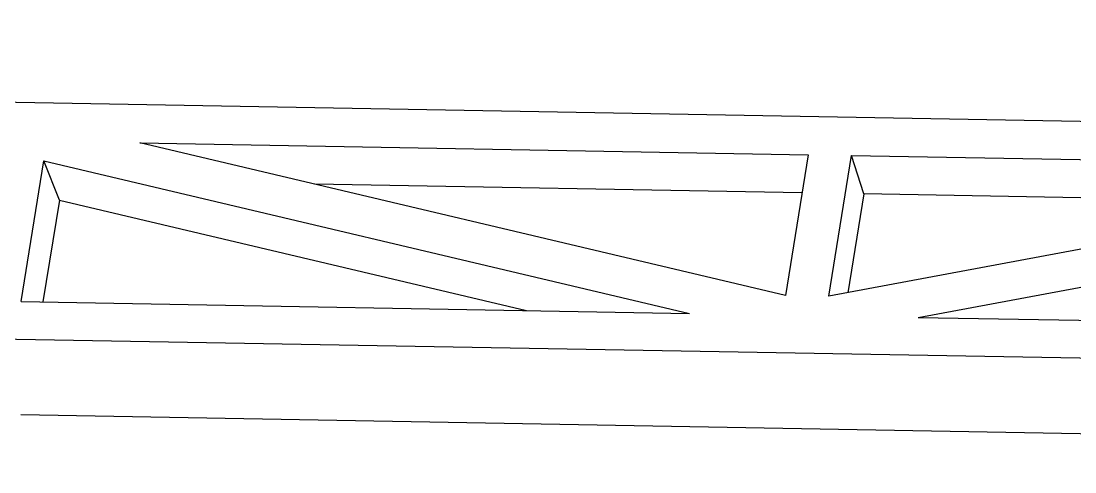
# Model space of a CAD drawing. Extents: x -268 to 907, y 393 to 1224.
# Drawn here: x 625.86 to 672.99, y 791.55 to 811.71 of the extents above; entities that cross this region are included whole.
import ezdxf

# ---------------------------------------------------------------- set-up
doc = ezdxf.new("R2010")
doc.units = 0
doc.header["$LTSCALE"] = 1.21
doc.header["$MEASUREMENT"] = 0
doc.layers.get('0').update_dxf_attribs({"linetype": 'CONTINUOUS'})

msp = doc.modelspace()

# ---------------------------------------------------------------- linework, layer by layer
at = {"color": 7, "linetype": 'Continuous'}
for p, q in [((792.09964, 805.1176), (419.66261, 811.71095)), ((631.16627, 806.26448), (661.05795, 805.7353)), ((660.03918, 799.43873), (631.16627, 806.26448)), ((661.05795, 805.7353), (660.03918, 799.43873)), ((661.98404, 799.4043), (663.00282, 805.70087)), ((663.00282, 805.70087), (692.8945, 805.17169)), ((663.54673, 803.98035), (663.00282, 805.70087)), ((625.86285, 799.16846), (626.88162, 805.46503)), ((627.5726, 803.70577), (626.88162, 805.46503)), ((626.88162, 805.46503), (655.75453, 798.63928)), ((692.8945, 805.17169), (661.98404, 799.4043)), ((660.78192, 804.0293), (638.98914, 804.4151)), ((665.98626, 798.45815), (696.89671, 804.22554)), ((627.5726, 803.70577), (626.83568, 799.15124)), ((627.5726, 803.70577), (648.45738, 798.76847)), ((663.54673, 803.98035), (662.83193, 799.5625)), ((684.51957, 803.60906), (663.54673, 803.98035)), ((625.86285, 799.16846), (655.75453, 798.63928)), ((665.98626, 798.45815), (695.87794, 797.92897)), ((768.55861, 794.94058), (624.59303, 797.48924)), ((769.81853, 791.54664), (625.85295, 794.0953))]:
    msp.add_line(p, q, dxfattribs=at)

doc.saveas('drawing.dxf')
